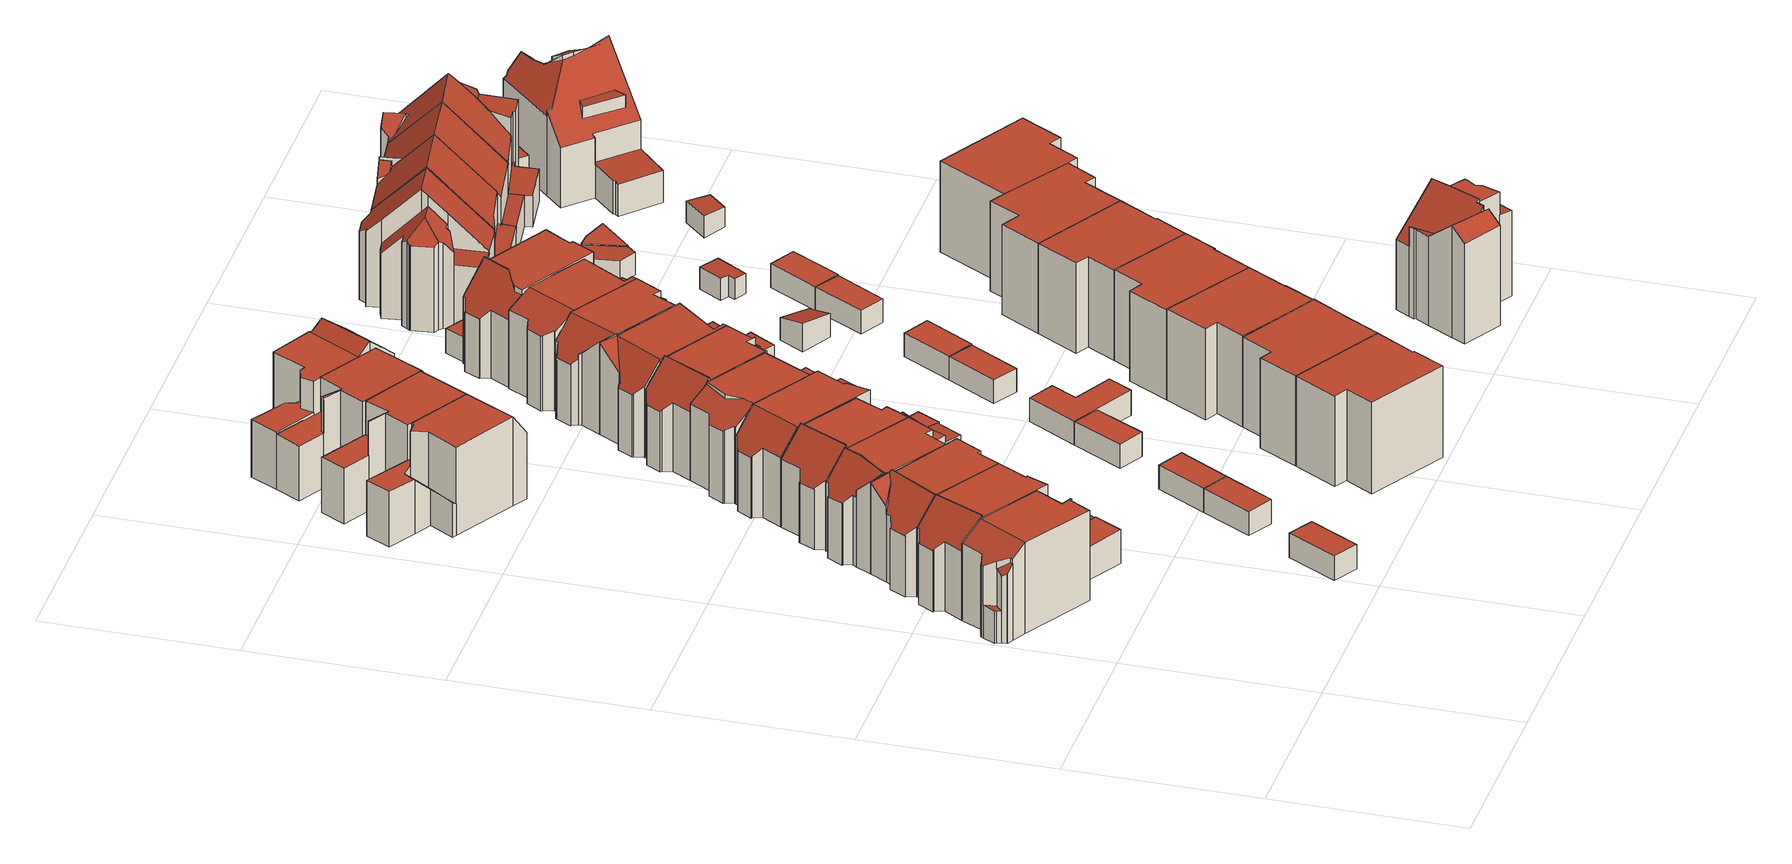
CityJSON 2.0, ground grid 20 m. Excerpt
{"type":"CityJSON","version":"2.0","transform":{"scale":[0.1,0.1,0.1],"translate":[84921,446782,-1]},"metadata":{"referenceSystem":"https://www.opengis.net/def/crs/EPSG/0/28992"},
"CityObjects":{
"building1":{"type":"Building","attributes":{"yearOfConstruction":1921},"geometry":[{"type":"MultiSurface","lod":"2","boundaries":[[[0,1,2,3,4,5,6,7,8,9,10,11,12,13,14,15,16,17,18]],[[19,20,21,22]],[[12,11,23,24]],[[13,12,24,25]],[[6,5,26,27]],[[28,7,6,27,29]],[[9,8,30,31]],[[8,7,28,30]],[[11,10,32,33,23]],[[5,4,34,26]],[[32,35,19,22,33]],[[3,2,36,37]],[[2,1,38,36]],[[15,14,39,40]],[[14,13,25,39]],[[10,9,31,32]],[[20,34,41,21]],[[34,4,3,37,41]],[[1,0,42,43,38]],[[42,44,45,43]],[[46,16,15,40,47]],[[17,16,46,48]],[[18,17,48,49]],[[0,18,49,42]],[[35,28,29,19]],[[44,50,51,45]],[[50,46,47,51]],[[35,32,31,30,28]],[[40,39,25,24,23,33,22,21,41,37]],[[50,44,42,49,48,46]],[[29,27,26,34,20,19]],[[47,40,37,36,38,43,45,51]]],"semantics":{"surfaces":[{"type":"GroundSurface"},{"type":"WallSurface"},{"type":"RoofSurface"}],"values":[0,1,1,1,1,1,1,1,1,1,1,1,1,1,1,1,1,1,1,1,1,1,1,1,1,1,1,2,2,2,2,2]}}]},
"building2":{"type":"Building","attributes":{"yearOfConstruction":1921},"geometry":[{"type":"MultiSurface","lod":"2","boundaries":[[[52,53,54,17,55,56,14,57,58,59,60,61,62,63,64,65]],[[58,57,66,67]],[[57,14,68,66]],[[52,65,69,70]],[[62,61,71,72]],[[73,74,75,76]],[[63,62,72,77]],[[59,58,67,78]],[[60,59,78,79]],[[61,60,79,71]],[[56,55,80,81,73]],[[14,56,73,76,68]],[[65,64,74,69]],[[74,64,63,77,75]],[[55,17,82,80]],[[17,54,83,82]],[[84,53,52,70,85]],[[80,84,85,81]],[[54,53,84,83]],[[77,72,71,79,78,67,66,68,76,75]],[[85,70,69,74,73,81]],[[84,80,82,83]]],"semantics":{"surfaces":[{"type":"GroundSurface"},{"type":"WallSurface"},{"type":"RoofSurface"}],"values":[0,1,1,1,1,1,1,1,1,1,1,1,1,1,1,1,1,1,1,2,2,2]}}]},
"building3":{"type":"Building","attributes":{"yearOfConstruction":2005},"geometry":[{"type":"MultiSurface","lod":"2","boundaries":[[[86,87,88,89]],[[89,88,90,91]],[[88,87,92,90]],[[87,86,93,92]],[[86,89,91,93]],[[91,90,92,93]]],"semantics":{"surfaces":[{"type":"GroundSurface"},{"type":"WallSurface"},{"type":"RoofSurface"}],"values":[0,1,1,1,1,2]}}]},
"building4":{"type":"Building","attributes":{"yearOfConstruction":1921},"geometry":[{"type":"MultiSurface","lod":"2","boundaries":[[[94,95,96,97,98,99,65,100,63,101,102,103,104,105,106,107,108]],[[103,102,109,110]],[[102,111,109]],[[112,113,114,115]],[[116,95,94,113,117]],[[63,100,112,115,77]],[[97,96,118,119]],[[96,95,116,118]],[[120,116,117,121]],[[98,97,119,120]],[[102,101,122,111]],[[104,103,110,123]],[[107,106,124,125,126]],[[105,104,123,127]],[[101,63,77,122]],[[99,98,120,121,128]],[[65,99,128,69]],[[100,65,69,112]],[[124,129,125]],[[106,105,127,124]],[[108,107,126,130]],[[113,94,108,130,114]],[[119,118,116,120]],[[69,128,121,117,113,112]],[[130,126,125,129]],[[129,124,127,123,110,109,111,122,77,115,114,130]]],"semantics":{"surfaces":[{"type":"GroundSurface"},{"type":"WallSurface"},{"type":"RoofSurface"}],"values":[0,1,1,1,1,1,1,1,1,1,1,1,1,1,1,1,1,1,1,1,1,1,2,2,2,2]}}]},
"building5":{"type":"Building","attributes":{"yearOfConstruction":1921},"geometry":[{"type":"MultiSurface","lod":"2","boundaries":[[[131,107,132,133,134,135,136,137,138,139,140,141,142,143,144,96,145]],[[135,134,146,147]],[[148,149,150,151]],[[134,133,152,146]],[[141,140,149,153]],[[139,138,154,155]],[[137,136,156,157]],[[138,137,157,154]],[[136,135,147,156]],[[133,132,158,152]],[[159,160,158]],[[107,131,161,162,163]],[[158,132,107,163,159]],[[96,144,164,165]],[[144,143,166,164]],[[167,142,141,153,168]],[[145,96,165,169]],[[169,170,171,172]],[[143,142,167,166]],[[170,167,168,171]],[[173,174,175]],[[176,177,173]],[[151,177,148]],[[173,175,178,176]],[[161,178,162]],[[131,145,169,172,161]],[[149,140,139,155,150]],[[170,169,165,164,166,167]],[[178,175,174,160,159,163,162]],[[172,171,168,153,149,148,177,176,178,161]],[[155,154,157,156,147,146,152,158,160,174,173,177,151,150]]],"semantics":{"surfaces":[{"type":"GroundSurface"},{"type":"WallSurface"},{"type":"RoofSurface"}],"values":[0,1,1,1,1,1,1,1,1,1,1,1,1,1,1,1,1,1,1,1,1,1,1,1,1,1,1,2,2,2,2]}}]},
"building6":{"type":"Building","attributes":{"yearOfConstruction":2005},"geometry":[{"type":"MultiSurface","lod":"2","boundaries":[[[179,180,181,182]],[[182,181,183,184]],[[181,180,185,183]],[[180,179,186,185]],[[179,182,184,186]],[[184,183,185,186]]],"semantics":{"surfaces":[{"type":"GroundSurface"},{"type":"WallSurface"},{"type":"RoofSurface"}],"values":[0,1,1,1,1,2]}}]},
"building7":{"type":"Building","attributes":{"yearOfConstruction":1921},"geometry":[{"type":"MultiSurface","lod":"2","boundaries":[[[187,188,189,190,191,192,193,194,195,196,197,198,199,200,201,202]],[[190,189,203,204]],[[189,188,205,203]],[[198,197,206,207]],[[200,199,208,209]],[[201,200,209,210]],[[196,195,211,212]],[[197,196,212,206]],[[199,198,207,208]],[[195,194,213,211]],[[213,194,193,214,215]],[[191,190,204,216]],[[217,218,219,220]],[[218,221,222,223,219]],[[187,202,224,225]],[[188,187,225,205]],[[210,217,220,226]],[[222,213,215,223]],[[193,192,227,214]],[[192,191,216,227]],[[202,201,210,226,224]],[[218,228,221]],[[228,206,212,211,213,222,221]],[[216,204,203,205,225,224,214,227]],[[226,220,219,223,215,214,224]],[[218,217,210,209,208,207,206,228]]],"semantics":{"surfaces":[{"type":"GroundSurface"},{"type":"WallSurface"},{"type":"RoofSurface"}],"values":[0,1,1,1,1,1,1,1,1,1,1,1,1,1,1,1,1,1,1,1,1,1,2,2,2,2]}}]},
"building8":{"type":"Building","attributes":{"yearOfConstruction":2005},"geometry":[{"type":"MultiSurface","lod":"2","boundaries":[[[180,229,230,181]],[[181,230,231,183]],[[230,229,232,231]],[[229,180,185,232]],[[180,181,183,185]],[[183,231,232,185]]],"semantics":{"surfaces":[{"type":"GroundSurface"},{"type":"WallSurface"},{"type":"RoofSurface"}],"values":[0,1,1,1,1,2]}}]},
"building9":{"type":"Building","attributes":{"yearOfConstruction":1921},"geometry":[{"type":"MultiSurface","lod":"2","boundaries":[[[233,234,235,236,237,238,239,240,241,242,243,244,245,246,247,248]],[[239,238,249,250]],[[240,239,250,251]],[[237,252,253]],[[238,237,253,249]],[[237,236,254,252]],[[255,256,257,258]],[[245,244,259,260]],[[261,259,262,263]],[[247,246,264,261]],[[246,245,260,264]],[[233,248,265,266,153]],[[265,267,268,266]],[[248,247,261,263,265]],[[267,269,270,268]],[[236,235,155,254]],[[235,234,255,258,155]],[[259,244,243,269,262]],[[256,242,241,271,257]],[[269,243,242,256,270]],[[234,233,153,255]],[[241,240,251,271]],[[260,259,261,264]],[[269,267,265,263,262]],[[153,266,268,270,256,255]],[[251,250,249,253,252,254,155,258,257,271]]],"semantics":{"surfaces":[{"type":"GroundSurface"},{"type":"WallSurface"},{"type":"RoofSurface"}],"values":[0,1,1,1,1,1,1,1,1,1,1,1,1,1,1,1,1,1,1,1,1,1,2,2,2,2]}}]},
"building10":{"type":"Building","attributes":{"yearOfConstruction":1921},"geometry":[{"type":"MultiSurface","lod":"2","boundaries":[[[272,273,274,275,276,277,278,279,280,281,187,202,200,282,283]],[[200,202,224,284]],[[202,187,285,224]],[[280,279,286,287]],[[272,283,288,289]],[[290,288,291,292]],[[281,280,287,293]],[[187,281,293,285]],[[279,278,294,286]],[[278,277,295,294]],[[282,200,284,296]],[[288,283,282,296,291]],[[273,272,289,297]],[[277,276,298,295]],[[276,275,299,300,298]],[[275,274,301,299]],[[274,273,297,301]],[[299,302,303,300]],[[302,290,292,303]],[[298,224,285,293,287,286,294,295]],[[292,291,296,284,224,298,300,303]],[[302,299,301,297,289,288,290]]],"semantics":{"surfaces":[{"type":"GroundSurface"},{"type":"WallSurface"},{"type":"RoofSurface"}],"values":[0,1,1,1,1,1,1,1,1,1,1,1,1,1,1,1,1,1,1,2,2,2]}}]},
"building11":{"type":"Building","attributes":{"yearOfConstruction":1921},"geometry":[{"type":"MultiSurface","lod":"2","boundaries":[[[304,305,306,241,307,308,309,310,311,312,313,314,315,316,317,318,319,320]],[[309,308,321,322]],[[313,312,323,324]],[[308,307,325,321]],[[311,310,326,327]],[[312,311,327,323]],[[310,309,322,326]],[[241,306,328,329]],[[307,241,329,325]],[[304,320,330,331]],[[331,332,333,334]],[[332,318,317,335,333]],[[336,335,337,338]],[[320,319,339,330]],[[316,315,340,341]],[[315,314,342,340]],[[305,304,331,334,336]],[[314,313,324,342]],[[319,318,332,339]],[[306,305,336,338,328]],[[335,317,316,341,337]],[[334,333,335,336]],[[324,323,327,326,322,321,325,329,328,342]],[[332,331,330,339]],[[341,340,342,328,338,337]]],"semantics":{"surfaces":[{"type":"GroundSurface"},{"type":"WallSurface"},{"type":"RoofSurface"}],"values":[0,1,1,1,1,1,1,1,1,1,1,1,1,1,1,1,1,1,1,1,1,2,2,2,2]}}]},
"building12":{"type":"Building","attributes":{"yearOfConstruction":1921},"geometry":[{"type":"MultiSurface","lod":"2","boundaries":[[[343,344,345,346,347,348,349,350]],[[343,350,351,352]],[[350,349,353,351]],[[349,348,354,353]],[[347,346,355,356]],[[348,347,356,354]],[[344,343,352,357]],[[345,344,357,358]],[[346,345,358,355]],[[358,357,352,351,353,354,356,355]]],"semantics":{"surfaces":[{"type":"GroundSurface"},{"type":"WallSurface"},{"type":"RoofSurface"}],"values":[0,1,1,1,1,1,1,1,1,2]}}]},
"building13":{"type":"Building","attributes":{"yearOfConstruction":1921},"geometry":[{"type":"MultiSurface","lod":"2","boundaries":[[[359,360,361,362,363,364,365,277,366,274,367,368,369,370]],[[274,366,371,372]],[[365,364,373,374]],[[364,363,375,373]],[[366,277,376,371]],[[277,365,374,376]],[[363,362,377,375]],[[362,361,378,377]],[[361,360,379,378]],[[367,274,372,380]],[[381,368,367,380,382]],[[370,369,383,384]],[[385,386,387,388]],[[386,381,382,387]],[[369,368,381,383]],[[389,390,391,392]],[[360,359,389,392,379]],[[359,370,384,389]],[[390,385,388,391]],[[379,371,376,374,373,375,377,378]],[[388,387,382,380,372,371,379,392,391]],[[390,389,384,383,381,386,385]]],"semantics":{"surfaces":[{"type":"GroundSurface"},{"type":"WallSurface"},{"type":"RoofSurface"}],"values":[0,1,1,1,1,1,1,1,1,1,1,1,1,1,1,1,1,1,1,2,2,2]}}]},
"building14":{"type":"Building","attributes":{"yearOfConstruction":2005},"geometry":[{"type":"MultiSurface","lod":"2","boundaries":[[[393,394,395,396]],[[394,393,397,398]],[[395,394,398,399]],[[396,395,399,400]],[[393,396,400,397]],[[400,399,398,397]]],"semantics":{"surfaces":[{"type":"GroundSurface"},{"type":"WallSurface"},{"type":"RoofSurface"}],"values":[0,1,1,1,1,2]}}]},
"building15":{"type":"Building","attributes":{"yearOfConstruction":1921},"geometry":[{"type":"MultiSurface","lod":"2","boundaries":[[[401,402,403,404,405,406,407,408,409,410,411,313,412,413,414,415,416,417]],[[414,413,418,419]],[[415,420,421]],[[415,414,419,420]],[[413,412,422,418]],[[412,313,423,422]],[[313,411,424,423]],[[411,410,425,426,424]],[[406,405,427,428]],[[407,406,428,429]],[[408,407,429,430]],[[409,408,430,431]],[[410,409,431,432,425]],[[431,433,434,432]],[[433,435,436,434]],[[437,438,439,440]],[[441,442,443,444]],[[425,445,446,426]],[[401,417,447,448]],[[417,416,449,447]],[[442,437,440,443]],[[405,404,438,427]],[[435,441,444,450,436]],[[438,404,403,451,439]],[[451,403,402,445,452]],[[444,451,452,450]],[[445,402,401,448,453,446]],[[448,454,455,453]],[[416,415,421,449]],[[454,456,455]],[[435,433,431,430,429,428,427,438,437,442,441]],[[452,445,425,432,434,436,450]],[[444,443,440,439,451]],[[456,424,426,446,453,455]],[[454,448,447,449,421,420,419,418,422,423,424,456]]],"semantics":{"surfaces":[{"type":"GroundSurface"},{"type":"WallSurface"},{"type":"RoofSurface"}],"values":[0,1,1,1,1,1,1,1,1,1,1,1,1,1,1,1,1,1,1,1,1,1,1,1,1,1,1,1,1,1,2,2,2,2,2]}}]},
"building16":{"type":"Building","attributes":{"yearOfConstruction":1916},"geometry":[{"type":"MultiSurface","lod":"2","boundaries":[[[457,458,459,460,461,462,463,370,464,465,466,467,468,469,470,471]],[[457,471,472,473]],[[370,463,474,475]],[[466,465,476,477]],[[467,466,477,478]],[[465,464,479,476]],[[464,370,475,479]],[[462,461,480,481]],[[471,470,482,472]],[[470,469,483,482]],[[461,460,484,480]],[[459,458,485,486]],[[460,459,486,484]],[[458,457,473,485]],[[478,487,488,489]],[[468,467,478,489,490]],[[474,463,462,481,491]],[[487,474,491,488]],[[469,468,490,483]],[[480,484,486,485]],[[487,478,477,476,479,475,474]],[[481,480,485,473,472,482]],[[490,489,488,491,481,482,483]]],"semantics":{"surfaces":[{"type":"GroundSurface"},{"type":"WallSurface"},{"type":"RoofSurface"}],"values":[0,1,1,1,1,1,1,1,1,1,1,1,1,1,1,1,1,1,1,2,2,2,2]}}]},
"building17":{"type":"Building","attributes":{"yearOfConstruction":1921},"geometry":[{"type":"MultiSurface","lod":"2","boundaries":[[[492,493,494,495,343,350,496,497]],[[496,350,351,498]],[[343,495,499,352]],[[492,497,500,501]],[[493,492,501,502]],[[350,343,352,351]],[[495,494,503,499]],[[494,493,502,503]],[[497,496,498,500]],[[498,351,352,499,503,502,501,500]]],"semantics":{"surfaces":[{"type":"GroundSurface"},{"type":"WallSurface"},{"type":"RoofSurface"}],"values":[0,1,1,1,1,1,1,1,1,2]}}]},
"building18":{"type":"Building","attributes":{"yearOfConstruction":1921},"geometry":[{"type":"MultiSurface","lod":"2","boundaries":[[[504,505,506,507,508,509,510,511,512,513,514,405,515,516,517,417,518,519]],[[504,519,520,521]],[[519,518,522,520]],[[506,505,523,524]],[[507,506,524,525]],[[505,504,521,523]],[[518,417,526,522]],[[527,528,529,530]],[[511,510,531,532]],[[533,512,511,532,534]],[[405,514,535,536]],[[517,516,537,538,539]],[[537,540,541,538]],[[515,405,536,527]],[[528,513,512,533,529]],[[510,509,542,531]],[[542,509,508,543,544]],[[508,507,525,543]],[[417,517,539,545,526]],[[539,542,544,545]],[[546,533,534,547]],[[514,513,528,535]],[[516,515,527,530,537]],[[540,546,547,541]],[[544,543,525,524,523,521,520,522,526,545]],[[528,527,536,535]],[[540,537,530,529,533,546]],[[547,534,532,531,542,539,538,541]]],"semantics":{"surfaces":[{"type":"GroundSurface"},{"type":"WallSurface"},{"type":"RoofSurface"}],"values":[0,1,1,1,1,1,1,1,1,1,1,1,1,1,1,1,1,1,1,1,1,1,1,1,2,2,2,2]}}]},
"building19":{"type":"Building","attributes":{"yearOfConstruction":2005},"geometry":[{"type":"MultiSurface","lod":"2","boundaries":[[[548,549,550,551,552,396]],[[551,550,553,554]],[[552,551,554,555]],[[548,396,400,556]],[[549,548,556,557]],[[550,549,557,553]],[[396,552,555,400]],[[555,554,553,557,556,400]]],"semantics":{"surfaces":[{"type":"GroundSurface"},{"type":"WallSurface"},{"type":"RoofSurface"}],"values":[0,1,1,1,1,1,1,2]}}]},
"building20":{"type":"Building","attributes":{"yearOfConstruction":1921},"geometry":[{"type":"MultiSurface","lod":"2","boundaries":[[[558,559,560,561,562,563,564,510,565,508,566,567,568,569,570,571,572,573,574,575,576,577]],[[566,508,578,579]],[[568,567,580,581]],[[569,582,583]],[[569,568,581,582]],[[567,566,579,580]],[[565,510,531,584]],[[585,586,587,588]],[[558,577,589,590]],[[591,589,592,593]],[[560,559,594,591]],[[589,577,576,595,596,592]],[[559,558,590,594]],[[597,561,560,591,593,598]],[[576,575,599,595]],[[600,599,601,602]],[[595,597,598,596]],[[562,561,597,600]],[[508,565,584,578]],[[572,571,603,604]],[[586,574,573,605,587]],[[605,573,572,604,606]],[[606,607,605]],[[563,562,600,602,608]],[[564,563,608,609]],[[599,575,574,586,601]],[[510,564,609,610,531]],[[609,585,588,610]],[[571,570,611,612,603]],[[611,613,612]],[[570,569,583,611]],[[590,589,591,594]],[[598,593,592,596]],[[597,595,599,600]],[[588,587,605,607,584,531,610]],[[609,608,602,601,586,585]],[[613,611,583,582,581,580,579,578,584,607]],[[607,606,604,603,612,613]]],"semantics":{"surfaces":[{"type":"GroundSurface"},{"type":"WallSurface"},{"type":"RoofSurface"}],"values":[0,1,1,1,1,1,1,1,1,1,1,1,1,1,1,1,1,1,1,1,1,1,1,1,1,1,1,1,1,1,1,2,2,2,2,2,2,2]}}]},
"building21":{"type":"Building","attributes":{"yearOfConstruction":1921},"geometry":[{"type":"MultiSurface","lod":"2","boundaries":[[[614,615,493,492,616,617,618,619]],[[616,492,620,621]],[[492,493,622,620]],[[614,619,623,624]],[[618,617,625,626]],[[617,616,621,625]],[[493,615,627,622]],[[615,614,624,627]],[[619,618,626,623]],[[626,625,621,620,622,627,624,623]]],"semantics":{"surfaces":[{"type":"GroundSurface"},{"type":"WallSurface"},{"type":"RoofSurface"}],"values":[0,1,1,1,1,1,1,1,1,2]}}]},
"building22":{"type":"Building","attributes":{"yearOfConstruction":1921},"geometry":[{"type":"MultiSurface","lod":"2","boundaries":[[[628,629,577,630,573,572,631,632,633,634,635,636,637,638,639,640]],[[641,642,643,644]],[[638,637,645,646]],[[636,635,647,648]],[[631,572,649,650]],[[651,632,631,650,652]],[[635,634,653,647]],[[634,633,654,653]],[[633,632,651,654]],[[640,639,655,656]],[[630,577,592,657]],[[573,630,657,658,606]],[[572,573,606,659,649]],[[606,660,659]],[[577,629,661,592]],[[629,628,642,661]],[[639,638,646,655]],[[642,628,640,656,643]],[[652,662,651]],[[637,636,648,645]],[[657,641,644,658]],[[644,643,656,655,660,606,658]],[[652,650,649,659,660,662]],[[648,647,653,654,651,662,660,655,646,645]],[[657,592,661,642,641]]],"semantics":{"surfaces":[{"type":"GroundSurface"},{"type":"WallSurface"},{"type":"RoofSurface"}],"values":[0,1,1,1,1,1,1,1,1,1,1,1,1,1,1,1,1,1,1,1,1,2,2,2,2]}}]},
"building23":{"type":"Building","attributes":{"yearOfConstruction":2005},"geometry":[{"type":"MultiSurface","lod":"2","boundaries":[[[663,664,665,666]],[[664,663,667,668]],[[665,664,668,669]],[[666,665,669,670]],[[663,666,670,667]],[[670,669,668,667]]],"semantics":{"surfaces":[{"type":"GroundSurface"},{"type":"WallSurface"},{"type":"RoofSurface"}],"values":[0,1,1,1,1,2]}}]},
"building24":{"type":"Building","attributes":{"yearOfConstruction":1921},"geometry":[{"type":"MultiSurface","lod":"2","boundaries":[[[671,672,673,674,619,618,675,676]],[[675,618,677,678]],[[619,674,679,623]],[[671,676,680,681]],[[672,671,681,682]],[[618,619,623,677]],[[674,673,683,679]],[[673,672,682,683]],[[676,675,678,680]],[[678,677,623,679,683,682,681,680]]],"semantics":{"surfaces":[{"type":"GroundSurface"},{"type":"WallSurface"},{"type":"RoofSurface"}],"values":[0,1,1,1,1,1,1,1,1,2]}}]},
"building25":{"type":"Building","attributes":{"yearOfConstruction":2005},"geometry":[{"type":"MultiSurface","lod":"2","boundaries":[[[684,663,666,685]],[[663,684,686,687]],[[666,663,687,670]],[[685,666,670,688]],[[684,685,688,686]],[[688,670,687,686]]],"semantics":{"surfaces":[{"type":"GroundSurface"},{"type":"WallSurface"},{"type":"RoofSurface"}],"values":[0,1,1,1,1,2]}}]},
"building26":{"type":"Building","attributes":{"yearOfConstruction":1921},"geometry":[{"type":"MultiSurface","lod":"2","boundaries":[[[689,690,691,692,640,693,638,694,695,696,697,698,699,700,701]],[[699,698,702,703]],[[691,690,704,705]],[[690,689,706,704]],[[697,707,708]],[[698,697,708,702]],[[696,695,709,710]],[[697,696,710,707]],[[694,638,711,712]],[[695,694,712,709]],[[638,693,713,711]],[[693,640,656,713]],[[714,715,716,717]],[[715,701,700,718,716]],[[700,699,703,718]],[[719,714,717,720]],[[640,692,719,720,656]],[[692,691,705,719]],[[689,701,715,706]],[[703,702,708,707,710,709,712,711,713,718]],[[720,717,716,718,713,656]],[[715,714,719,705,704,706]]],"semantics":{"surfaces":[{"type":"GroundSurface"},{"type":"WallSurface"},{"type":"RoofSurface"}],"values":[0,1,1,1,1,1,1,1,1,1,1,1,1,1,1,1,1,1,1,2,2,2]}}]},
"building27":{"type":"Building","attributes":{"yearOfConstruction":1963},"geometry":[{"type":"MultiSurface","lod":"2","boundaries":[[[721,722,723,724]],[[722,721,725,726]],[[723,722,726,727]],[[724,723,727,728]],[[721,724,728,725]],[[728,727,726,725]]],"semantics":{"surfaces":[{"type":"GroundSurface"},{"type":"WallSurface"},{"type":"RoofSurface"}],"values":[0,1,1,1,1,2]}}]},
"building28":{"type":"Building","attributes":{"yearOfConstruction":1931},"geometry":[{"type":"MultiSurface","lod":"2","boundaries":[[[729,730,731,732,733,734,735,736,737,738,739,740,741,742,743,744]],[[745,746,747,748]],[[729,744,749,750]],[[744,743,751,749]],[[743,742,752,751]],[[740,739,753,754]],[[741,740,754,755]],[[739,738,756,753]],[[742,741,755,752]],[[738,737,757,756]],[[758,730,729,750,759]],[[731,730,758,760]],[[736,735,761,745]],[[735,734,762,761]],[[757,737,736,745,748,763]],[[734,733,746,762]],[[746,733,732,764,747]],[[732,731,760,764]],[[765,766,767]],[[768,766,769]],[[767,757,763,765]],[[769,758,759,768]],[[746,745,761,762]],[[769,766,765,763,748,747,764,760,758]],[[759,750,749,751,752,755,754,753,756,757,767,766,768]]],"semantics":{"surfaces":[{"type":"GroundSurface"},{"type":"WallSurface"},{"type":"RoofSurface"}],"values":[0,1,1,1,1,1,1,1,1,1,1,1,1,1,1,1,1,1,1,1,1,1,2,2,2]}}]},
"building29":{"type":"Building","attributes":{"yearOfConstruction":1991},"geometry":[{"type":"MultiSurface","lod":"2","boundaries":[[[770,771,772,773]],[[771,770,774,775]],[[772,771,775,776]],[[773,772,776,777]],[[770,773,777,774]],[[777,776,775,774]]],"semantics":{"surfaces":[{"type":"GroundSurface"},{"type":"WallSurface"},{"type":"RoofSurface"}],"values":[0,1,1,1,1,2]}}]},
"building30":{"type":"Building","attributes":{"yearOfConstruction":1921},"geometry":[{"type":"MultiSurface","lod":"2","boundaries":[[[671,778,779,780,781,782,783,672]],[[671,672,682,784]],[[778,671,784,785]],[[779,778,785,786]],[[672,783,787,682]],[[783,782,788,787]],[[782,781,789,788]],[[781,780,790,789]],[[780,779,786,790]],[[786,785,784,682,787,788,789,790]]],"semantics":{"surfaces":[{"type":"GroundSurface"},{"type":"WallSurface"},{"type":"RoofSurface"}],"values":[0,1,1,1,1,1,1,1,1,2]}}]},
"building31":{"type":"Building","attributes":{"yearOfConstruction":2005},"geometry":[{"type":"MultiSurface","lod":"2","boundaries":[[[791,792,793,794]],[[792,791,795,796]],[[793,792,796,797]],[[794,793,797,798]],[[791,794,798,795]],[[798,797,796,795]]],"semantics":{"surfaces":[{"type":"GroundSurface"},{"type":"WallSurface"},{"type":"RoofSurface"}],"values":[0,1,1,1,1,2]}}]},
"building32":{"type":"Building","attributes":{"yearOfConstruction":1922},"geometry":[{"type":"MultiSurface","lod":"2","boundaries":[[[799,800,801,802,803,804,805,806,807,808,809,810,811,812,813,814,815]],[[815,814,816,817]],[[818,819,820]],[[804,803,821,822]],[[813,812,823,824]],[[814,813,824,825,816]],[[826,827,828,829,830]],[[831,832,833]],[[828,832,829]],[[820,809,808,834,818]],[[810,809,820,835]],[[811,810,835,836]],[[808,807,837,834]],[[807,806,838,837]],[[806,805,839,838]],[[840,801,800,841,842]],[[842,843,840]],[[803,802,844,821]],[[812,811,836,823]],[[845,831,833,846]],[[800,799,845,846,841]],[[847,848,849,850]],[[848,826,830,849]],[[799,815,817,851,845]],[[827,852,828]],[[824,852,825]],[[805,804,822,839]],[[802,801,840,844]],[[817,847,850,851]],[[819,818,834,837,838]],[[846,833,836,835,820,819,843,842,841]],[[852,824,823,836,833,832,828]],[[817,816,825,852,827,826,848,847]],[[839,822,821,844]],[[850,849,830,829,832,831,845,851]],[[844,840,843,819,838,839]]],"semantics":{"surfaces":[{"type":"GroundSurface"},{"type":"WallSurface"},{"type":"RoofSurface"}],"values":[0,1,1,1,1,1,1,1,1,1,1,1,1,1,1,1,1,1,1,1,1,1,1,1,1,1,1,1,1,2,2,2,2,2,2,2]}}]},
"building33":{"type":"Building","attributes":{"yearOfConstruction":1916},"geometry":[{"type":"MultiSurface","lod":"2","boundaries":[[[853,854,855,856,857,858,859,860,861,862,863,864,865,866,867,868,869,870,871,872,873,874,875,876,877,878,879]],[[878,877,880,881]],[[879,878,881,882]],[[866,865,883,884]],[[863,862,885,886]],[[855,854,887,888,889]],[[877,876,890,880]],[[854,853,891,887]],[[892,893,894,895,896]],[[876,875,897,890]],[[871,870,898,899]],[[870,869,900,898]],[[884,901,902,903]],[[869,868,904,900]],[[868,867,905,904]],[[867,866,884,903,905]],[[906,907,908,909]],[[901,906,909,902]],[[856,855,889,910]],[[911,874,873,912,913]],[[873,872,914,912]],[[872,871,899,914]],[[859,858,915,916]],[[860,859,916,917]],[[862,861,918,885]],[[858,857,919,915]],[[920,921,922,923]],[[861,860,917,918]],[[865,864,924,883]],[[864,863,886,924]],[[875,874,911,897]],[[894,911,913,895]],[[857,856,910,919]],[[887,920,923,888]],[[907,925,892,896,908]],[[921,925,907,922]],[[882,893,892,926]],[[853,879,882,926,891]],[[899,898,900,904,905,903,902,912,914]],[[918,917,916,915,919,910,927]],[[896,895,913,912,902,909,908]],[[906,901,884,883,924,886,885,918,927]],[[927,910,889,888,923,922,907,906]],[[882,881,880,890,897,911,894,893]],[[926,892,925,921,920,887,891]]],"semantics":{"surfaces":[{"type":"GroundSurface"},{"type":"WallSurface"},{"type":"RoofSurface"}],"values":[0,1,1,1,1,1,1,1,1,1,1,1,1,1,1,1,1,1,1,1,1,1,1,1,1,1,1,1,1,1,1,1,1,1,1,1,1,1,2,2,2,2,2,2,2]}}]},
"building34":{"type":"Building","attributes":{"yearOfConstruction":1921},"geometry":[{"type":"MultiSurface","lod":"2","boundaries":[[[928,929,930,781,780,931,932,933,934]],[[781,930,935,789]],[[928,934,936,937]],[[780,781,789,790]],[[930,929,938,935]],[[929,928,937,938]],[[933,932,939,940]],[[934,933,940,936]],[[931,780,790,941]],[[932,931,941,939]],[[941,790,789,935,938,937,936,940,939]]],"semantics":{"surfaces":[{"type":"GroundSurface"},{"type":"WallSurface"},{"type":"RoofSurface"}],"values":[0,1,1,1,1,1,1,1,1,1,2]}}]},
"building35":{"type":"Building","attributes":{"yearOfConstruction":2005},"geometry":[{"type":"MultiSurface","lod":"2","boundaries":[[[794,942,943,791]],[[791,943,944,945]],[[943,942,946,944]],[[942,794,798,946]],[[794,791,945,798]],[[945,944,946,798]]],"semantics":{"surfaces":[{"type":"GroundSurface"},{"type":"WallSurface"},{"type":"RoofSurface"}],"values":[0,1,1,1,1,2]}}]},
"building36":{"type":"Building","attributes":{"yearOfConstruction":2005},"geometry":[{"type":"MultiSurface","lod":"2","boundaries":[[[947,948,949,950,951,952]],[[947,952,953,954]],[[952,951,955,953]],[[948,947,954,956]],[[951,950,957,955]],[[950,949,958,957]],[[949,948,956,958]],[[956,954,953,955,957,958]]],"semantics":{"surfaces":[{"type":"GroundSurface"},{"type":"WallSurface"},{"type":"RoofSurface"}],"values":[0,1,1,1,1,1,1,2]}}]},
"building37":{"type":"Building","attributes":{"yearOfConstruction":1988},"geometry":[{"type":"MultiSurface","lod":"2","boundaries":[[[959,960,961,962,963]],[[961,960,964,965]],[[960,959,966,964]],[[962,961,965,967]],[[963,962,967,968]],[[959,963,968,966]],[[968,967,965,964,966]]],"semantics":{"surfaces":[{"type":"GroundSurface"},{"type":"WallSurface"},{"type":"RoofSurface"}],"values":[0,1,1,1,1,1,2]}}]},
"building38":{"type":"Building","attributes":{"yearOfConstruction":1916},"geometry":[{"type":"MultiSurface","lod":"2","boundaries":[[[969,970,875,971,873,872,972,973,974,975]],[[875,970,976,977]],[[970,969,978,976]],[[873,971,979,980,981]],[[979,982,983,980]],[[971,875,977,979]],[[982,978,984,983]],[[978,969,975,985,984]],[[872,873,981,914]],[[973,972,986,987,988]],[[986,989,987]],[[972,872,914,986]],[[990,991,992]],[[975,974,992,985]],[[992,974,973,988,990]],[[982,979,977,976,978]],[[985,981,980,983,984]],[[992,991,989,986,914,981,985]],[[988,987,989,991,990]]],"semantics":{"surfaces":[{"type":"GroundSurface"},{"type":"WallSurface"},{"type":"RoofSurface"}],"values":[0,1,1,1,1,1,1,1,1,1,1,1,1,1,1,2,2,2,2]}}]},
"building39":{"type":"Building","attributes":{"yearOfConstruction":1987},"geometry":[{"type":"MultiSurface","lod":"2","boundaries":[[[963,993,994,959]],[[959,994,995,996]],[[994,993,997,995]],[[993,963,998,997]],[[963,959,996,998]],[[996,995,997,998]]],"semantics":{"surfaces":[{"type":"GroundSurface"},{"type":"WallSurface"},{"type":"RoofSurface"}],"values":[0,1,1,1,1,2]}}]},
"building40":{"type":"Building","attributes":{"yearOfConstruction":1921},"geometry":[{"type":"MultiSurface","lod":"2","boundaries":[[[999,1000,1001,1002,1003,1004,1005]],[[1003,1002,1006,937]],[[1002,1001,1007,1006]],[[999,1005,1008,1009]],[[1004,1003,937,936]],[[1001,1000,1010,1007]],[[1000,999,1009,1010]],[[1005,1004,936,1008]],[[936,937,1006,1007,1010,1009,1008]]],"semantics":{"surfaces":[{"type":"GroundSurface"},{"type":"WallSurface"},{"type":"RoofSurface"}],"values":[0,1,1,1,1,1,1,1,2]}}]},
"building41":{"type":"Building","attributes":{"yearOfConstruction":1916},"geometry":[{"type":"MultiSurface","lod":"2","boundaries":[[[1011,1012,1013,1014,1015,1016,1017,1018,1019,1020,1021]],[[1017,1016,1022,1023]],[[1016,1015,1024,1022]],[[1021,1020,1025,1026]],[[1018,1017,1023,1027]],[[1015,1014,1028,1024]],[[1028,1014,1013,1029,1030]],[[1019,1018,1027,1031,985]],[[1027,1028,1030,1031]],[[1013,1012,1032,1029]],[[1020,1019,985,1025]],[[1012,1011,1033,1032]],[[1011,1021,1026,1033]],[[1027,1023,1022,1024,1028]],[[985,1031,1030,1029]],[[1033,1025,985,1029,1032]],[[1026,1025,1033]]],"semantics":{"surfaces":[{"type":"GroundSurface"},{"type":"WallSurface"},{"type":"RoofSurface"}],"values":[0,1,1,1,1,1,1,1,1,1,1,1,1,2,2,2,2]}}]},
"building42":{"type":"Building","attributes":{"yearOfConstruction":2005},"geometry":[{"type":"MultiSurface","lod":"2","boundaries":[[[1034,1035,1036,1037]],[[1037,1036,1038,1039]],[[1036,1035,1040,1038]],[[1035,1034,1041,1040]],[[1034,1037,1039,1041]],[[1039,1038,1040,1041]]],"semantics":{"surfaces":[{"type":"GroundSurface"},{"type":"WallSurface"},{"type":"RoofSurface"}],"values":[0,1,1,1,1,2]}}]},
"building43":{"type":"Building","attributes":{"yearOfConstruction":1916},"geometry":[{"type":"MultiSurface","lod":"2","boundaries":[[[1042,1043,1044,1045,1046,1016,1015,1014,1013,1012,1047,1048,1049,1050,1051,1052,1053,1054,1055,1056,1057,1058,1059,1060,1061,1062,1063,1064]],[[1016,1046,1065,1022]],[[1015,1016,1022,1024]],[[1066,1067,1068,1069]],[[1046,1045,1070,1065]],[[1062,1061,1071,1072]],[[1061,1060,1073,1071]],[[1057,1056,1074,1075]],[[1049,1048,1076,1077]],[[1056,1055,1067,1074]],[[1067,1055,1068]],[[1055,1054,1078,1068]],[[1013,1014,1028,1030,1029]],[[1063,1062,1072,1079]],[[1080,1066,1069,1081]],[[1082,1080,1081,1083]],[[1042,1064,1084,1085]],[[1044,1043,1086,1087]],[[1045,1044,1087,1070]],[[1058,1057,1075,1088]],[[1059,1058,1088,1089]],[[1060,1059,1089,1073]],[[1052,1051,1090,1091]],[[1051,1050,1092,1090]],[[1050,1049,1077,1092]],[[1048,1047,1093,1076]],[[1047,1012,1094,1093]],[[1012,1013,1029,1094]],[[1095,1096,1097]],[[1098,1082,1083,1099]],[[1086,1043,1042,1085,1100]],[[1101,1086,1100,1102]],[[1054,1053,1103,1078]],[[1053,1052,1091,1103]],[[1097,1104,1095]],[[1028,1105,1106,1030]],[[1014,1015,1024,1028]],[[1099,1107,1098]],[[1108,1107,1106]],[[1106,1105,1101,1102,1108]],[[1064,1063,1079,1084]],[[1109,1080,1082,1079,1072]],[[1092,1077,1076,1093,1096,1095]],[[1097,1096,1093,1094,1029,1069,1068,1078,1103,1110,1104]],[[1104,1110,1103,1091,1090,1092,1095]],[[1107,1099,1083,1081,1069,1029,1030,1106]],[[1105,1028,1024,1022,1065,1070,1087,1086,1101]],[[1089,1088,1075,1074,1067,1066,1080,1109]],[[1072,1071,1073,1089,1109]],[[1079,1082,1098,1107,1108,1102,1100,1085,1084]]],"semantics":{"surfaces":[{"type":"GroundSurface"},{"type":"WallSurface"},{"type":"RoofSurface"}],"values":[0,1,1,1,1,1,1,1,1,1,1,1,1,1,1,1,1,1,1,1,1,1,1,1,1,1,1,1,1,1,1,1,1,1,1,1,1,1,1,1,1,2,2,2,2,2,2,2,2,2]}}]},
"building44":{"type":"Building","attributes":{"yearOfConstruction":1915},"geometry":[{"type":"MultiSurface","lod":"2","boundaries":[[[1111,1112,1113,1114,1115,1116,1117,1118,1119,1120,1121,1122,1123,1124,1125,1126,1127,1128,1129,1130]],[[1131,1132,1133]],[[1134,1135,1136,1137]],[[1138,1134,1137,1139]],[[1140,1141,1142]],[[1143,1141,1144]],[[1125,1124,1145,1143]],[[1146,1126,1125,1143,1144,1147]],[[1124,1123,1135,1145]],[[1148,1121,1120,1149,1150]],[[1120,1119,1151,1152,1149]],[[1129,1128,1153,1154]],[[1128,1127,1155,1153]],[[1156,1148,1150,1131]],[[1122,1121,1148,1157]],[[1127,1126,1146,1155]],[[1115,1114,1158,1159]],[[1135,1123,1122,1157,1160,1136]],[[1157,1138,1139,1160]],[[1161,1140,1142,1162]],[[1163,1164,1165]],[[1166,1156,1131,1133,1167]],[[1168,1169,1170]],[[1171,1116,1115,1159,1172]],[[1173,1171,1172,1174]],[[1114,1113,1170,1158]],[[1170,1113,1112,1175,1168]],[[1176,1177,1178,1179]],[[1112,1111,1176,1179,1175]],[[1162,1180,1161]],[[1167,1180,1166]],[[1117,1116,1171,1181]],[[1130,1129,1154,1182]],[[1111,1130,1182,1176]],[[1183,1184,1185]],[[1118,1117,1181,1186]],[[1119,1118,1186,1151]],[[1151,1173,1174,1152]],[[1177,1146,1147,1178]],[[1185,1163,1165,1183]],[[1139,1137,1136,1160]],[[1180,1167,1133,1132,1174,1172,1159,1158,1170,1169,1161]],[[1180,1162,1142,1141,1143,1145,1135,1134,1138,1157,1148,1156,1166]],[[1177,1176,1182,1154,1153,1155,1146]],[[1151,1186,1181,1171,1173]],[[1174,1132,1131,1150,1149,1152]],[[1147,1144,1141,1140,1161,1169,1168,1175,1179,1178],[1185,1184,1164,1163]],[[1165,1164,1184,1183]]],"semantics":{"surfaces":[{"type":"GroundSurface"},{"type":"WallSurface"},{"type":"RoofSurface"}],"values":[0,1,1,1,1,1,1,1,1,1,1,1,1,1,1,1,1,1,1,1,1,1,1,1,1,1,1,1,1,1,1,1,1,1,1,1,1,1,1,1,2,2,2,2,2,2,2,2]}}]},
"building45":{"type":"Building","attributes":{"yearOfConstruction":1916},"geometry":[{"type":"MultiSurface","lod":"2","boundaries":[[[1187,1188,1189,1190,1114]],[[1188,1187,1191,1192]],[[1189,1188,1192,1193]],[[1114,1190,1194,1195]],[[1190,1189,1193,1194]],[[1187,1114,1195,1191]],[[1195,1194,1193,1192,1191]]],"semantics":{"surfaces":[{"type":"GroundSurface"},{"type":"WallSurface"},{"type":"RoofSurface"}],"values":[0,1,1,1,1,1,2]}}]}
},
"vertices":[
[119,278,7],[116,279,7],[103,256,7],[29,298,7],[14,306,7],[7,309,7],[8,310,7],[7,315,7],[5,320,7],[4,321,7],[11,334,7],[13,337,7],[14,337,7],[24,339,7],[36,362,7],[58,350,7],[123,313,7],[192,275,7],[176,246,7],[14,322,83],[16,309,91],[16,309,96],[14,322,91],[13,337,86],[14,337,86],[24,339,91],[7,309,83],[8,310,83],[7,315,42],[7,315,80],[5,320,42],[4,321,42],[11,334,43],[11,334,86],[14,306,91],[14,322,42],[103,256,106],[29,298,107],[116,279,106],[36,362,92],[58,350,108],[14,306,96],[119,278,42],[119,278,106],[119,279,42],[119,279,106],[123,313,42],[123,313,107],[192,275,44],[176,246,44],[107,284,41],[107,284,107],
[144,330,7],[146,329,7],[205,297,7],[136,306,7],[60,349,7],[48,382,7],[45,392,7],[44,392,7],[53,409,7],[54,408,7],[64,411,7],[66,414,7],[88,402,7],[161,361,7],[48,382,83],[45,392,75],[36,362,83],[161,361,107],[144,330,107],[54,408,75],[64,411,83],[60,349,108],[88,402,108],[88,402,109],[60,349,111],[66,414,83],[44,392,74],[53,409,74],[136,306,43],[136,306,107],[192,275,43],[205,297,42],[146,329,42],[146,329,107],
[198,44,8],[227,96,8],[253,81,8],[224,29,8],[253,81,35],[224,29,35],[227,96,35],[198,44,35],
[117,453,7],[194,411,7],[250,379,7],[235,351,7],[178,383,7],[174,385,7],[87,402,7],[66,415,7],[63,425,7],[72,442,7],[72,441,7],[81,444,7],[84,449,7],[94,467,7],[115,455,7],[63,425,74],[72,442,74],[63,425,75],[87,402,107],[117,453,107],[117,453,111],[87,402,109],[194,411,42],[194,411,107],[250,379,42],[235,351,42],[178,383,42],[178,383,107],[66,415,83],[72,441,75],[84,449,82],[84,449,90],[94,467,108],[81,444,82],[174,385,107],[106,451,102],[115,455,109],
[112,457,7],[103,484,7],[106,488,7],[103,497,7],[102,497,7],[111,514,7],[112,513,7],[122,516,7],[123,519,7],[145,507,7],[219,465,7],[203,437,7],[203,436,7],[263,402,7],[181,418,7],[103,497,75],[102,497,75],[135,489,108],[145,507,108],[145,507,110],[135,489,111],[106,488,83],[219,465,107],[122,516,83],[123,519,83],[111,514,74],[112,513,75],[103,484,83],[103,484,91],[110,474,96],[112,457,108],[112,457,110],[94,467,109],[263,402,45],[250,379,43],[203,436,41],[203,437,42],[203,437,107],[181,418,39],[195,442,41],[195,442,107],[181,418,107],[115,461,107],[112,468,101],[115,461,105],[115,461,108],[121,469,108],[112,458,108],
[254,143,9],[283,195,9],[309,180,9],[280,128,9],[309,180,36],[280,128,36],[283,195,35],[254,143,35],
[166,868,8],[155,848,8],[156,838,8],[147,822,8],[138,817,8],[137,815,8],[121,824,8],[55,861,8],[51,863,8],[66,889,8],[47,899,8],[18,916,8],[32,942,8],[80,915,8],[84,913,8],[149,877,8],[156,838,74],[147,822,74],[155,848,80],[47,899,68],[18,916,69],[32,942,69],[80,915,68],[84,913,67],[51,863,46],[66,889,48],[55,861,43],[121,824,106],[55,861,105],[138,817,81],[82,910,67],[70,910,68],[70,910,106],[82,910,106],[70,910,55],[73,893,44],[73,893,106],[149,877,106],[166,868,80],[84,913,106],[137,815,81],[54,911,68],
[313,247,9],[339,232,9],[339,232,36],[313,247,35],
[219,465,8],[147,506,8],[123,519,8],[124,520,8],[121,530,8],[130,547,8],[130,546,8],[140,549,8],[152,571,8],[175,558,8],[239,522,8],[312,482,8],[334,469,8],[319,442,8],[300,452,8],[232,490,8],[130,547,74],[130,546,75],[140,549,83],[121,530,75],[121,530,74],[124,520,83],[147,506,108],[175,558,108],[175,558,111],[147,506,112],[312,482,35],[334,469,33],[300,452,34],[312,482,43],[300,452,42],[319,442,33],[232,490,41],[232,490,107],[225,493,40],[225,493,107],[239,522,41],[239,522,107],[152,571,83],
[47,968,8],[61,994,8],[109,967,8],[112,965,8],[178,930,8],[195,920,8],[184,900,8],[185,890,8],[176,874,8],[167,869,8],[95,941,8],[76,952,8],[80,915,106],[166,868,81],[185,890,74],[176,874,74],[76,952,69],[47,968,69],[77,953,69],[76,952,106],[77,953,106],[167,869,81],[184,900,80],[195,920,80],[95,941,106],[61,994,69],[178,930,106],[112,965,69],[112,965,106],[109,967,69],[99,939,69],[99,939,106],
[314,481,8],[257,513,8],[172,560,8],[164,592,8],[161,602,8],[160,602,8],[169,618,8],[170,618,8],[180,621,8],[181,623,8],[201,612,8],[277,570,8],[261,540,8],[263,539,8],[330,502,8],[349,492,8],[336,468,8],[161,602,75],[160,602,74],[180,621,83],[181,623,83],[164,592,84],[169,618,74],[170,618,75],[172,560,108],[152,571,84],[336,468,33],[314,481,34],[330,502,33],[330,502,42],[314,481,43],[263,539,42],[257,513,44],[263,539,107],[257,513,107],[349,492,33],[277,570,107],[261,540,107],[201,612,108],
[480,80,9],[456,39,9],[457,38,9],[439,5,9],[358,52,9],[375,81,9],[361,89,9],[387,134,9],[387,134,108],[480,80,110],[361,89,108],[375,81,109],[439,5,110],[358,52,109],[456,39,110],[457,38,110],
[142,1018,8],[207,982,8],[225,973,8],[213,953,8],[214,942,8],[205,926,8],[196,922,8],[179,929,8],[124,993,8],[105,1004,8],[76,1020,8],[90,1046,8],[179,929,106],[109,967,106],[205,926,74],[196,922,82],[214,942,74],[195,920,82],[213,953,81],[225,973,80],[207,982,106],[124,993,106],[105,1004,68],[105,1004,106],[76,1020,68],[90,1046,69],[108,1007,68],[106,1004,68],[106,1004,106],[108,1007,106],[142,1018,68],[127,992,67],[127,992,106],[142,1018,106],
[394,330,9],[365,278,9],[339,292,9],[368,345,9],[394,330,35],[365,278,36],[339,292,35],[368,345,35],
[229,665,8],[297,627,8],[306,622,8],[369,587,8],[386,578,8],[371,550,8],[351,561,8],[337,536,8],[282,567,8],[269,574,8],[203,611,8],[182,625,8],[179,634,8],[179,635,8],[188,651,8],[198,654,8],[211,676,8],[179,634,88],[179,635,87],[188,651,87],[188,651,88],[182,625,92],[181,623,92],[203,611,107],[269,574,70],[269,574,106],[386,578,34],[371,550,34],[351,561,34],[337,536,33],[282,567,34],[282,567,71],[285,572,34],[285,572,71],[284,572,34],[284,572,71],[364,577,34],[369,587,34],[369,587,43],[364,577,42],[293,594,34],[353,564,34],[353,564,42],[293,594,41],[297,627,70],[297,627,106],[211,676,92],[229,665,105],[198,654,92],[293,594,71],[306,622,42],[306,622,70],[229,665,107],[212,642,103],[212,642,107],[210,624,107],
[219,1048,8],[231,1041,8],[260,1026,8],[229,970,8],[201,986,8],[187,993,8],[134,1022,8],[106,1075,8],[145,1053,8],[147,1042,8],[151,1040,8],[156,1037,8],[176,1073,8],[219,1050,8],[219,1049,8],[219,1049,106],[219,1048,106],[134,1022,71],[90,1046,71],[145,1053,70],[147,1042,71],[151,1040,71],[106,1075,71],[201,986,116],[187,993,106],[219,1050,106],[176,1073,105],[229,970,89],[231,1041,115],[260,1026,89],[138,1036,71],[138,1036,105],[151,1040,105],[156,1037,105],[134,1022,105],
[442,201,9],[523,154,9],[503,120,9],[503,121,9],[410,175,9],[423,168,9],[410,175,108],[503,121,110],[423,168,108],[442,201,108],[523,154,110],[503,120,110],
[218,707,8],[227,723,8],[228,723,8],[238,726,8],[239,728,8],[262,715,8],[335,675,8],[319,645,8],[322,644,8],[382,611,8],[399,601,8],[368,588,8],[299,626,8],[233,663,8],[222,696,8],[219,706,8],[219,706,75],[218,707,74],[222,696,83],[227,723,74],[228,723,75],[238,726,82],[211,676,83],[368,588,35],[382,611,34],[382,611,43],[368,588,43],[335,675,106],[319,645,106],[322,644,41],[322,644,106],[399,601,28],[386,578,28],[299,626,41],[299,626,107],[233,663,107],[311,649,40],[311,649,106],[262,715,107],[239,728,82],[262,715,109],[233,663,110],[321,643,41],[321,643,106],
[398,397,9],[424,382,9],[409,355,9],[448,333,9],[434,308,9],[409,355,36],[448,333,37],[434,308,37],[398,397,35],[424,382,36],
[444,682,8],[429,655,8],[413,664,8],[392,676,8],[354,697,8],[349,700,8],[337,679,8],[257,718,8],[240,729,8],[237,739,8],[237,740,8],[246,756,8],[249,756,8],[256,758,8],[268,780,8],[288,769,8],[361,728,8],[365,726,8],[406,703,8],[424,693,8],[239,728,85],[240,729,85],[237,739,77],[237,740,76],[246,756,76],[246,756,77],[257,718,107],[325,685,80],[361,728,72],[361,728,107],[325,685,106],[424,693,33],[444,682,34],[413,664,33],[424,693,42],[413,664,39],[429,655,33],[406,703,41],[406,703,48],[392,676,41],[392,676,45],[365,726,41],[354,697,41],[365,726,68],[354,697,65],[256,758,86],[268,780,109],[288,769,107],[288,769,108],[287,768,107],[349,700,70],[337,679,70],[337,679,106],[249,756,79],[249,756,81],[249,755,79],
[540,187,9],[541,187,9],[459,231,9],[445,238,9],[470,283,9],[564,229,9],[442,201,109],[459,231,109],[523,154,109],[564,229,109],[540,187,109],[445,238,109],[470,283,109],[541,187,109],
[377,751,8],[437,717,8],[356,731,8],[280,801,8],[279,804,8],[277,811,8],[276,811,8],[285,828,8],[286,827,8],[297,829,8],[298,832,8],[316,822,8],[393,779,8],[369,756,42],[377,751,42],[377,751,107],[369,756,107],[297,829,85],[298,832,85],[285,828,75],[286,827,76],[268,780,110],[280,801,87],[279,804,81],[279,804,86],[276,811,75],[277,811,75],[316,822,108],[393,779,107],[356,731,40],[356,731,107],[288,769,109],[289,771,108],[437,717,44],[282,805,84],
[476,475,9],[446,423,9],[420,438,9],[450,490,9],[476,475,35],[446,423,35],[420,438,35],[450,490,35],
[526,350,9],[607,303,9],[588,269,9],[587,270,9],[494,326,9],[508,318,9],[470,283,108],[494,326,108],[587,270,109],[508,318,109],[526,350,109],[607,303,109],[588,269,109],
[506,527,9],[480,542,9],[506,527,36],[476,475,36],[480,542,35],
[482,798,8],[467,771,8],[407,805,8],[395,784,8],[320,819,8],[299,833,8],[295,844,8],[294,845,8],[304,861,8],[314,863,8],[326,885,8],[349,872,8],[414,836,8],[314,863,94],[326,885,94],[467,771,42],[407,805,42],[482,798,39],[304,861,90],[304,861,91],[295,844,90],[294,845,90],[298,832,95],[299,833,95],[320,819,108],[385,789,45],[414,836,39],[414,836,107],[385,789,107],[349,872,108],[395,784,45],[395,784,107],
[416,933,9],[403,911,9],[358,937,9],[370,959,9],[416,933,36],[403,911,37],[358,937,37],[370,959,36],
[356,938,9],[380,924,9],[452,884,9],[435,856,9],[438,854,9],[496,822,9],[482,798,9],[425,830,9],[341,876,9],[326,885,9],[338,906,9],[335,916,9],[334,916,9],[343,933,9],[344,932,9],[354,935,9],[425,830,42],[438,854,40],[438,854,109],[425,830,109],[354,935,83],[356,938,83],[344,932,74],[343,933,74],[338,906,83],[335,916,74],[334,916,74],[326,885,83],[341,876,103],[380,924,109],[380,924,115],[452,884,109],[482,798,43],[496,822,41],[341,876,109],[435,856,109],[346,885,109],[356,891,109],[346,885,103],[364,896,115],[364,896,109],
[511,644,8],[497,619,8],[464,637,8],[479,663,8],[511,644,27],[497,619,34],[464,637,39],[479,663,33],
[543,380,9],[529,388,9],[554,432,9],[648,378,9],[625,337,9],[626,336,9],[526,350,108],[543,380,108],[529,388,108],[626,336,109],[625,337,109],[648,378,109],[554,432,108],
[564,630,9],[534,578,9],[508,592,9],[538,645,9],[564,630,35],[534,578,35],[508,592,35],[538,645,35],
[703,43,8],[701,45,8],[696,37,8],[693,31,8],[686,18,8],[645,41,8],[653,56,8],[668,83,8],[677,98,8],[676,99,8],[679,105,8],[688,120,8],[730,97,8],[771,74,8],[761,56,8],[741,22,8],[727,30,8],[741,22,102],[727,30,104],[679,105,107],[684,80,100],[679,105,85],[686,18,118],[645,41,118],[771,74,85],[761,56,86],[761,56,101],[740,65,104],[741,68,104],[741,68,109],[741,68,129],[740,65,129],[722,80,129],[724,79,129],[722,80,132],[676,99,107],[688,120,85],[730,97,131],[677,98,106],[668,83,106],[653,56,131],[696,37,125],[701,45,131],[696,37,131],[692,38,126],[693,31,130],[703,43,130],[703,43,133],[734,49,104],[733,56,104],[733,56,129],[734,49,129],[727,30,129],[746,65,103],
[417,936,10],[413,963,10],[411,973,10],[407,976,10],[402,979,10],[399,1002,10],[400,1001,10],[400,1003,10],[402,1006,10],[406,1012,10],[416,1013,10],[413,1034,10],[421,1037,10],[432,1039,10],[430,1054,10],[435,1054,10],[440,1063,10],[459,1066,10],[466,1059,10],[471,1060,10],[479,1008,10],[487,945,10],[489,932,10],[437,924,10],[423,900,10],[403,911,10],[416,934,10],[423,900,45],[403,911,45],[416,934,45],[421,1037,80],[432,1039,81],[406,1012,101],[416,1013,102],[413,963,80],[413,963,94],[411,973,104],[437,924,45],[417,936,79],[447,938,78],[447,938,45],[479,942,45],[479,942,78],[447,938,79],[489,932,45],[459,1066,84],[466,1059,91],[440,1063,85],[438,1002,118],[438,1002,142],[432,1039,106],[435,1054,92],[430,1054,92],[438,995,125],[441,977,106],[441,977,118],[438,995,136],[407,976,107],[487,945,45],[479,1008,141],[487,945,80],[471,1060,91],[399,1002,103],[400,1001,103],[400,1003,103],[402,1006,106],[402,979,103],[435,973,80],[435,977,80],[435,977,106],[435,973,103],[413,1034,81],[441,977,80],[416,934,79],[421,993,123],
[701,444,9],[682,412,9],[671,419,9],[578,474,9],[598,463,9],[616,496,9],[632,487,9],[671,419,109],[632,487,108],[701,444,109],[682,412,109],[598,463,108],[616,496,108],[578,474,108],
[567,697,9],[593,682,9],[593,682,36],[564,630,36],[567,697,35],
[542,731,8],[533,736,8],[548,761,8],[570,749,8],[552,717,8],[538,724,8],[538,724,31],[542,731,31],[552,717,30],[533,736,32],[570,749,31],[548,761,32],
[564,835,8],[556,826,8],[539,836,8],[535,875,8],[558,879,8],[556,826,33],[539,836,32],[564,835,33],[535,875,31],[558,879,32],
[547,958,10],[549,940,10],[488,944,10],[517,1067,10],[531,1069,10],[532,1057,10],[538,1017,10],[549,940,47],[489,932,44],[547,958,49],[488,944,45],[488,944,78],[479,1008,142],[506,950,46],[506,950,82],[547,958,83],[538,1017,142],[517,1067,91],[517,1067,97],[531,1069,110],[521,1059,100],[532,1057,110],[524,1056,103],[532,1057,103],
[572,878,8],[597,869,8],[597,869,34],[564,835,34],[572,878,33],[558,879,33],
[768,507,8],[743,463,8],[730,470,8],[712,438,8],[701,444,8],[632,487,8],[673,561,8],[712,438,109],[730,470,109],[673,561,108],[768,507,109],[743,463,109],
[553,1072,11],[590,1077,11],[597,1026,11],[606,964,11],[609,949,11],[608,949,11],[549,940,11],[547,954,11],[538,1017,11],[534,1046,11],[531,1069,11],[608,949,45],[549,940,46],[609,949,45],[534,1046,113],[531,1069,113],[547,954,47],[606,964,46],[597,1026,142],[606,964,80],[547,954,78],[590,1077,92],[553,1072,91],
[637,781,9],[659,805,9],[679,787,9],[661,768,9],[679,787,31],[661,768,31],[659,805,33],[637,781,33],
[684,976,11],[662,972,11],[654,971,11],[657,948,11],[609,941,11],[593,1078,11],[597,1078,11],[602,1087,11],[613,1088,11],[621,1089,11],[628,1083,11],[634,1084,11],[638,1084,11],[640,1072,11],[659,1074,11],[663,1051,11],[672,1052,11],[679,1047,11],[681,1044,11],[684,1019,11],[682,1016,11],[679,1013,11],[679,1012,11],[609,941,45],[648,1034,118],[640,1072,79],[640,1072,104],[648,1034,142],[657,948,46],[684,1019,105],[682,1016,108],[681,1044,106],[659,1074,79],[663,1051,102],[597,1078,95],[602,1087,101],[638,1084,92],[679,1013,105],[650,1028,124],[650,1028,136],[654,1009,105],[654,1009,117],[679,1012,105],[684,976,102],[662,972,47],[654,971,47],[672,1052,102],[679,1047,109],[621,1089,104],[628,1083,98],[613,1088,111],[593,1078,91],[590,1077,91],[617,1067,111],[601,1072,98],[617,1067,106],[654,1007,105],[654,1007,115],[662,972,102],[661,975,47],[661,975,102],[634,1084,92],[620,1065,108],[650,973,47],[650,973,82],[653,995,104],[650,973,102],[665,1030,124],[621,1066,107],
[677,899,10],[651,925,10],[670,944,10],[725,1002,10],[727,999,10],[730,999,10],[738,1000,10],[751,987,10],[751,982,10],[751,976,10],[759,968,10],[763,965,10],[776,952,10],[788,940,10],[758,908,10],[716,865,10],[687,835,10],[651,869,10],[655,873,10],[654,875,10],[724,967,116],[732,978,119],[724,967,122],[756,927,121],[776,952,91],[776,952,106],[756,927,124],[747,940,118],[747,940,122],[724,933,134],[739,922,136],[724,933,138],[758,908,133],[758,908,140],[788,940,91],[716,865,47],[716,865,79],[759,968,91],[751,976,104],[759,968,92],[751,982,80],[751,982,108],[651,869,45],[655,873,46],[687,835,45],[724,967,115],[763,965,91],[725,1002,97],[727,999,100],[763,965,105],[715,941,133],[715,941,138],[716,880,90],[723,892,103],[716,880,104],[720,961,121],[720,961,123],[670,944,104],[674,940,104],[670,944,97],[730,999,81],[730,999,103],[742,989,80],[742,989,119],[651,925,76],[677,899,47],[679,902,47],[679,902,79],[677,899,76],[719,957,125],[738,1000,76],[654,875,46],[684,913,104],[695,919,103],[684,913,91],[751,987,76],
[692,968,10],[684,976,10],[681,995,10],[707,1020,10],[692,968,37],[684,976,37],[681,995,37],[707,1020,37],[725,1002,38]
]}
